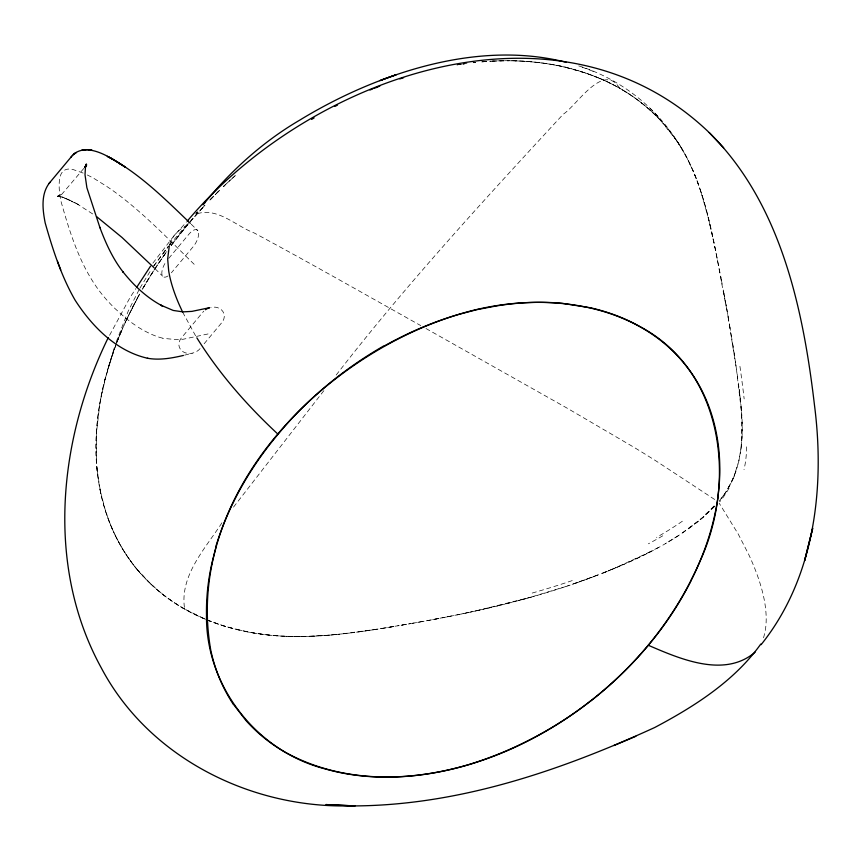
<?xml version="1.0" encoding="UTF-8"?>
<svg xmlns="http://www.w3.org/2000/svg" width="861" height="861" viewBox="0 0 861 861"><rect width="100%" height="100%" fill="white"/><g stroke="black" fill="none" stroke-linecap="round" stroke-linejoin="round"><path stroke-width="0.65" stroke-dasharray="4.3 3.23" d="M742.139 433.858L741.622 413.732M742.064 436.462L741.601 443.695M741.472 445.062L738.867 461.087L733.992 476.359M741.095 448.549L742.064 422.116M99.93 402.894L96.41 433.32L96.421 461.033M100.382 400.354L106.807 372.587L115.815 345.121M101.017 396.953L104.396 381.724L111.015 358.768A416.53 346.122 -17.7 0 1 119.464 335.822L126.093 320.593L137.469 297.971A465.284 386.643 -17.7 0 1 139.826 293.687M105.548 377.193C91.901 428.143 91.406 484.721 114.179 533.185M763.503 637.775C767.14 626.313 766.634 614.022 764.708 602.291A364.042 123.005 39.9 0 0 748.919 554.947L738.221 534.035L719.118 503.082M104.482 381.348L114.857 345.713M108.615 366.377L110.283 360.404M107.496 370.155L111.919 356.034A419.544 348.63 -17.7 0 1 122.865 327.793L123.909 325.415M735.961 471.139L731.678 481.547L726.361 491.125M116.213 341.925L128.192 311.198L139.267 289.318M116.762 342.646L122.832 327.869M169.865 243.986C172.501 235.839 178.733 229.026 186.708 225.851A463.153 384.878 -17.7 0 1 204.94 205.284L200.355 210.224M125.006 322.972L127.256 318.107M126.029 320.755L132.852 306.731M731.624 481.665L732.248 480.33M128.418 315.675L139.6 294.085M730.86 483.204L728.115 488.252M109.573 335.306L130.054 297.486L135.898 288.553M139.912 288.155L151.418 269.278M188.774 222.418L186.708 225.851A465.284 386.643 -17.7 0 0 170.876 245.902M221.901 522.864C205.273 548.661 179.282 575.751 184.652 609.05L205.93 619.457M153.645 266.135L168.702 245.998M153.602 266.2L168.605 246.16L163.741 252.273M166.13 252.37L153.689 270.645L142.291 289.35A463.164 384.878 -17.7 0 1 166.442 251.972M723.627 495.226L719.527 500.661M233.525 507.097L324.801 389.463M171.059 245.643L188.516 223.688M152.903 263.111L173.75 236.118L186.213 222.289M719.129 501.091C742.236 474.142 744.657 436.645 740.697 402.883M336.21 375.019C406.779 283.818 485.012 198.848 563.234 114.212C576.569 105.849 603.378 61.454 619.651 88.263A213.937 177.775 -17.7 0 1 653.251 113.114C707.591 163.794 712.596 242.565 727.104 310.886M169.38 245.181L187.214 224.075M169.326 245.234L170.93 243.232L169.488 245.008M195.985 213.786L197.567 211.806M195.845 213.958L197.352 212.075L195.759 214.066M83.818 168.412L61.432 194.726L62.552 193.822L57.45 196.34L60.098 195.705L57.73 196.157L59.312 196.104L56.998 196.039L63.897 197.546L72.776 201.635L61.723 196.738L78.362 204.541L74.606 202.561L76.607 203.605M168.681 258.44L189.065 234.02A12.022 5.306 -60.3 0 1 198.353 231.706A12.022 5.306 -60.3 0 1 193.133 246.763L171.382 272.797M204.154 343.743L221.826 322.584A12.022 9.977 -17.8 0 0 222.741 311.284A12.022 9.977 -17.8 0 0 210.967 307.355M190.346 221.535L199.709 210.923M714.35 506.537C675.648 545.53 622.912 566.086 572.167 584.404C519.108 602.539 464.154 614.345 408.986 623.902M714.899 506.031L700.122 519.926M210.084 199.86L215.422 194.435M216.089 193.768L219.48 190.41M225.679 184.448L223.602 186.428A463.153 384.878 -17.7 0 1 235.085 175.795M232.718 177.936L234.138 176.645M703.867 516.74L680.147 534.52M698.68 521.109L686.744 530.064M678.285 535.725L665.187 543.678M658.504 547.424L642.435 555.743M650.173 551.847L611.342 569.713M639.196 557.315L626.162 563.352M197.32 213.722C217.79 207.232 236.118 226.217 254.243 232.987C310.197 263.036 365.333 294.58 420.76 325.587M622.88 564.805L624.526 564.073M621.244 565.516L601.204 573.781M608.027 571.069L609.685 570.391M606.37 571.736L599.73 574.362M596.393 575.643L598.061 575.008M597.416 575.256L567.657 585.932M594.725 576.289L581.229 581.25M579.539 581.842L574.459 583.618M565.946 586.492L527.675 598.104M531.431 597.06L475.25 611.052M524.145 599.084L525.91 598.599M522.379 599.557L513.511 601.914M208.028 333.95L183.393 339.202A286.487 96.798 39.9 0 1 177.205 339.675L162.847 338.33M184.663 355.152L192.207 353.204M509.949 602.829L504.6 604.185M501.016 605.068L493.848 606.801M492.051 607.22L488.456 608.06M486.659 608.479L483.053 609.308M479.448 610.115L474.034 611.31M470.407 612.096L472.226 611.708M471.193 611.934L463.067 613.656M464.972 613.247L466.791 612.871M461.345 614.011L463.164 613.635M457.718 614.754L459.537 614.388M458.999 614.496L432.211 619.726M446.805 616.939L448.624 616.584M434.547 619.285L438.626 618.51M430.457 620.049L418.198 622.277M417.596 622.385L419.415 622.051M414.109 622.998C357.283 632.706 298.067 643.587 240.886 630.489M408.448 623.999L410.277 623.676M405.929 624.429L397.75 625.839M401.14 625.258L402.97 624.946M393.821 626.496L388.322 627.411M389.581 627.206L393.66 626.528M384.652 628.003L386.492 627.701M385.491 627.873L375.461 629.445M380.982 628.595L382.822 628.293M457.148 64.876L462.077 64.123M377.312 629.165L340.655 634.051M373.62 629.735L368.099 630.553M456.868 64.909L461.539 64.209M465.058 63.682L462.712 64.037L466.587 63.488M366.259 630.822L362.589 631.339M360.748 631.587L355.249 632.329M463.304 63.929L466.974 63.456M351.568 632.792L353.408 632.566M347.898 633.244L349.738 633.018M344.206 633.664L346.047 633.459M342.366 633.868L331.302 634.966M473.464 62.649L475.433 62.444M332.55 634.858L336.597 634.471M481.579 61.874L488.209 61.357M329.462 635.127L323.93 635.558M482.311 61.788L491.211 61.196M328.504 635.203L304.46 636.483L284.787 636.279M482.472 61.788L489.382 61.292A242.802 201.765 -17.7 0 1 565.946 67.212M322.089 635.687L316.568 636.021M492.137 61.142L508.776 60.754M314.728 636.118L307.366 636.408M492.417 61.12C521.755 59.667 551.46 62.519 579.604 71.119A213.926 177.775 -17.7 0 1 619.662 88.252C637.581 98.488 653.768 111.822 666.974 127.708M305.526 636.462L301.856 636.527M300.015 636.548C274.594 636.763 249.055 633.631 224.699 626.195A213.937 177.775 -17.7 0 1 184.641 609.061A213.926 177.775 -17.7 0 1 151.052 584.199M511.703 60.787C542.871 61.303 574.201 67.061 602.775 79.75A220.513 183.242 -17.7 0 1 617.38 86.993L619.651 88.263M239.154 630.091L223.892 625.947L209.126 620.749M565.871 67.384L586.761 73.443L600.009 78.545M578.743 65.899C620.329 78.975 656.663 107.302 679.243 144.616M582.197 67.18L593.24 71.345M83.14 173.072L73.099 169.552A40.445 13.668 39.9 0 0 67.911 169.1C58.989 170.091 59.011 181.499 59.215 188.322A265.07 89.566 39.9 0 0 59.947 195.662A257.859 87.122 39.9 0 0 60.948 201.205C71 236.786 82.548 273.906 108.26 301.598A65.458 22.117 39.9 0 0 114.997 308.561L124.802 317.386A47.064 15.907 39.9 0 0 135.715 325.501L137.233 326.491M87.316 174.987L90.028 176.333A58.839 19.878 39.9 0 1 94.226 178.604L105.903 185.868A164.72 55.653 39.9 0 1 112.382 190.259C142.915 212.118 168.831 239.638 195.651 265.737M425.991 328.536L566.904 408.028L634.202 447.429A680.696 229.995 39.9 0 1 656.2 461.065L715.383 499.961M76.381 203.487L93.505 214.475M184.652 609.05L182.414 607.748A220.513 183.242 -17.7 0 1 166.883 597.48C145.003 581.347 127.105 559.887 115.256 535.434M161.351 593.207L151.267 584.425L137.588 569.917M191.239 224.215L197.858 230.694M151.041 584.21C123.112 558.089 105.365 522.186 99.123 484.646M155.077 268.75L162.589 276.123M658.213 116.762L647.913 106.075M667.985 128.935L677.403 141.634A238.562 198.245 -17.7 0 1 685.991 155.938C700.445 183.049 707.538 213.237 713.952 243.071M677.435 141.688L660.979 120.895A213.528 177.441 -17.7 0 0 600.042 78.48M678.264 142.948L686.249 156.401L693.579 171.888M679.975 145.584L682.418 149.599M195.565 335.768L182.683 312.199M694.762 174.761L696.463 179.099M697.012 180.552L699.606 187.87M700.101 189.334L700.585 190.808M701.058 192.283L707.785 216.1M105.699 511.585L100.446 491.62L97.218 470.784M708.162 217.607L708.894 220.599M709.26 222.106L710.325 226.615M710.669 228.133L711.014 229.639M711.692 232.653L712.693 237.173M713.016 238.68L714.296 244.696M714.608 246.203L714.931 247.71M714.662 246.429L715.362 249.787M715.243 249.206L715.545 250.712M716.051 253.156L716.739 256.513M716.782 256.718L717.084 258.225M717.417 259.871L718.763 266.598M718.289 264.241L718.591 265.737M719.193 268.74L720.087 273.303M720.657 276.23L720.948 277.726M720.732 276.65L721.518 280.718M721.389 279.997L722.659 286.659M723.283 289.985L724.047 294.085M723.907 293.3L724.521 296.615M724.327 295.56L724.865 298.519M725.123 299.908L725.726 303.201M725.403 301.458L726.318 306.484M725.941 304.396L726.2 305.859M726.727 308.776L727.244 311.693M726.899 309.756L736.413 368.799L741.536 412.527M727.76 314.588L728.514 318.925M728.051 316.267L730.257 329.15M729.977 327.535L730.462 330.376M730.935 333.207L731.398 336.027M731.312 335.51L734.272 354.215M732.743 344.411L733.185 347.177M734.035 352.676L734.444 355.399M734.853 358.111L735.649 363.482M735.843 364.816L736.779 371.425M737.145 374.04L738.017 380.487M98.165 478.458L96.583 463.541M738.351 383.037L738.996 388.063M739.158 389.312L739.308 390.56M739.201 389.656L740.772 403.626M739.459 391.809L739.61 393.046M739.76 394.284L740.04 396.76M740.18 397.986L740.578 401.667M741.03 406.381L742.021 420.921M132.831 306.72A463.164 384.878 -17.7 0 1 139.676 293.956M171.307 245.342A463.164 384.878 -17.7 0 1 186.74 225.862A465.263 386.632 -17.7 0 1 204.552 205.682M209.912 200.064A463.153 384.878 -17.7 0 1 219.232 190.658M142.237 289.436A465.284 386.643 -17.7 0 1 166.959 251.24M210.784 199.149A465.263 386.632 -17.7 0 1 213.948 195.921M217.155 192.713A465.263 386.632 -17.7 0 1 219.577 190.335M223.645 186.385A465.263 386.632 -17.7 0 1 235.311 175.59M200.075 348.63A12.022 9.977 -17.8 0 1 183.458 351.977A12.022 9.977 -17.8 0 1 181.348 337.975L203.099 311.93A12.022 9.977 -17.8 0 1 203.788 311.176M168.035 275.94A12.022 5.306 -60.3 0 1 161.89 274.196A12.022 5.306 -60.3 0 1 166.033 261.755M162.718 338.158A58.344 19.717 39.9 0 1 137.254 326.62M713.952 506.01A68.762 33.062 -38.8 0 1 703.319 516.234M662.755 535.822A275.423 176.473 -40 0 1 648.408 543.786M572.242 580.583A545.616 342.237 -5.8 0 1 529.58 593.789M284.797 636.257A238.605 198.245 -17.7 0 1 265.618 634.697L250.712 632.491L229.198 627.518A213.108 177.097 -17.7 0 1 208.825 620.63M205.553 619.307A213.108 177.097 -17.7 0 1 161.298 593.261M137.426 570.025A245.17 203.723 -17.7 0 1 105.849 511.531M97.035 470.806A342.484 284.604 -17.7 0 1 101.189 396.964M739.933 366.334A545.616 81.106 73.4 0 1 744.152 398.912M729.084 488.122A68.202 34.117 -37.9 0 1 719.764 501.748M682.375 521.217A195.016 108.777 -38.4 0 1 656.502 537.393M746.465 446.848A195.016 114.373 -26.9 0 1 744.022 469.589M734.175 476.327A107.679 56.126 -36.3 0 1 732.442 480.298M726.48 491.114A72.302 35.796 -38.2 0 1 723.746 495.226M475.52 62.444L473.076 62.713L475.53 62.444"/><path stroke-width="1.29" d="M717.697 497.819C724.521 451.681 715.104 401.656 685.313 364.86C632.458 298.713 533.992 290.77 457.761 314.674C318.936 356.906 182.145 498.196 211.246 652.789M211.612 564.289L216.046 546.853M169.251 246.278L167.669 258.957L168.67 270.774A286.229 96.712 39.9 0 0 179.292 304.826L182.683 312.199M691.211 580.432C667.307 627.777 631.845 668.836 590.162 701.403M108.378 337.566L107.173 339.837C58.3 440.961 45.773 566.882 101.34 667.985C148.921 758.121 251.853 808.953 351.966 805.81L355.13 805.918C459.602 805.121 560.608 770.53 654.683 727.523C694.3 706.547 734.358 681.105 760.78 644.071M136.63 287.445L150.503 266.221M49.981 182.295C40.628 193.585 42.566 209.546 45.192 222.945C52.736 249.432 61.26 276.112 75.068 300.102C91.966 326.384 116.439 351.396 147.974 358.337M761.092 644.674C814.592 578.075 825.064 487.907 814.528 405.574C803.173 308.819 781.024 203.573 709.195 132.572C556.583 -13.83 307.668 77.63 187.106 221.309M211.677 564.289A291.901 242.565 -17.7 0 0 206.5 615.432C205.607 686.314 256.965 751.405 325.038 768.884C339.654 773.07 354.732 775.557 369.886 776.59C403.131 778.807 436.602 774.136 468.481 764.74C570.133 733.594 658.977 658.008 700.714 559.585C736.542 480.363 723.272 371.414 640.756 327.04A194.36 161.513 -17.7 0 0 590.42 307.786L562.201 303.298A228.413 189.807 -17.7 0 0 495.484 306.107L476.65 309.712L457.761 314.674A293.02 243.491 -17.7 0 0 395.63 339.891M85.487 166.41L86.67 164.785L84.895 167.486L86.412 163.977L85.347 167.615L85.54 165.99L85.013 174.761L86.886 187.709L99.994 227.831L99.747 227.153C105.699 243.082 112.759 258.838 123.327 272.291L122.951 271.807C133.864 285.561 146.94 297.938 162.621 306.085L160.587 305.052L173.19 310.434L182.941 311.876L191.928 311.381L209.707 307.668A12.022 9.977 -17.8 0 0 205.456 309.745M203.099 204.864L206.36 200.817C232.814 168.95 264.123 140.924 299.972 120.002L301.361 119.141C331.259 101.092 362.976 86.003 396.082 74.81L379.766 80.643M204.552 203.035L205.467 201.894M70.731 157.466C80.816 143.884 99.176 151.224 110.951 158.252C141.053 175.02 165.656 199.612 190.292 223.29M48.98 183.511L71.732 156.261M755.108 652.175C724.478 678.328 680.276 659.031 648.333 645.276M311.574 119.431L314.114 117.935M383.522 346.348L395.586 339.815M334.864 106.441L337.501 105.085M613.893 745.551L635.848 736.306M369.982 90.018L372.748 88.877M376.096 87.553L379.841 86.068M381.251 80.116C439.616 57.988 504.707 46.655 566.129 62.283M399.848 78.921L403.605 77.684M183.415 355.442C171.694 358.219 159.371 360.404 147.36 358.23M355.13 805.918L325.942 804.561L351.966 805.81M96.615 216.628L122.004 237.464L154.141 267.836M277.909 434.127C247.118 405.509 219.103 373.588 196.857 337.824M723.66 147.812L709.195 132.572M233.482 704.373L245.815 720.345A194.371 161.513 -17.7 0 0 285.475 752.396C355.582 790.775 441.618 780.206 512.263 748.478A329.58 273.884 -17.7 0 0 590.086 701.328M57.472 261.313L60.711 269.902M374.363 88.252A340.461 282.914 -17.7 0 1 377.441 87.026M717.891 497.819A328.547 273.012 -17.7 0 1 691.071 580.389M383.371 346.144A354.065 294.225 -17.7 0 0 278.092 434.235A354.075 294.225 -17.7 0 0 215.756 546.81M233.374 704.438A226.583 188.29 -17.7 0 1 211.343 652.767M809.953 539.223L804.626 560.64L812.709 528.299L809.953 539.223M75.036 153.355L73.207 154.743L76.242 152.451L75.036 153.355M86.197 149.653L82.129 150.094L86.197 149.653M90.254 150.029L87.865 149.685L92.084 150.341L90.254 150.029M109.293 157.402L107.313 156.347L112.856 159.317L109.293 157.402M114.674 160.383L110.951 158.252L120.443 163.945L114.674 160.383M124.963 166.926L118.71 162.869L124.963 166.926"/></g></svg>
